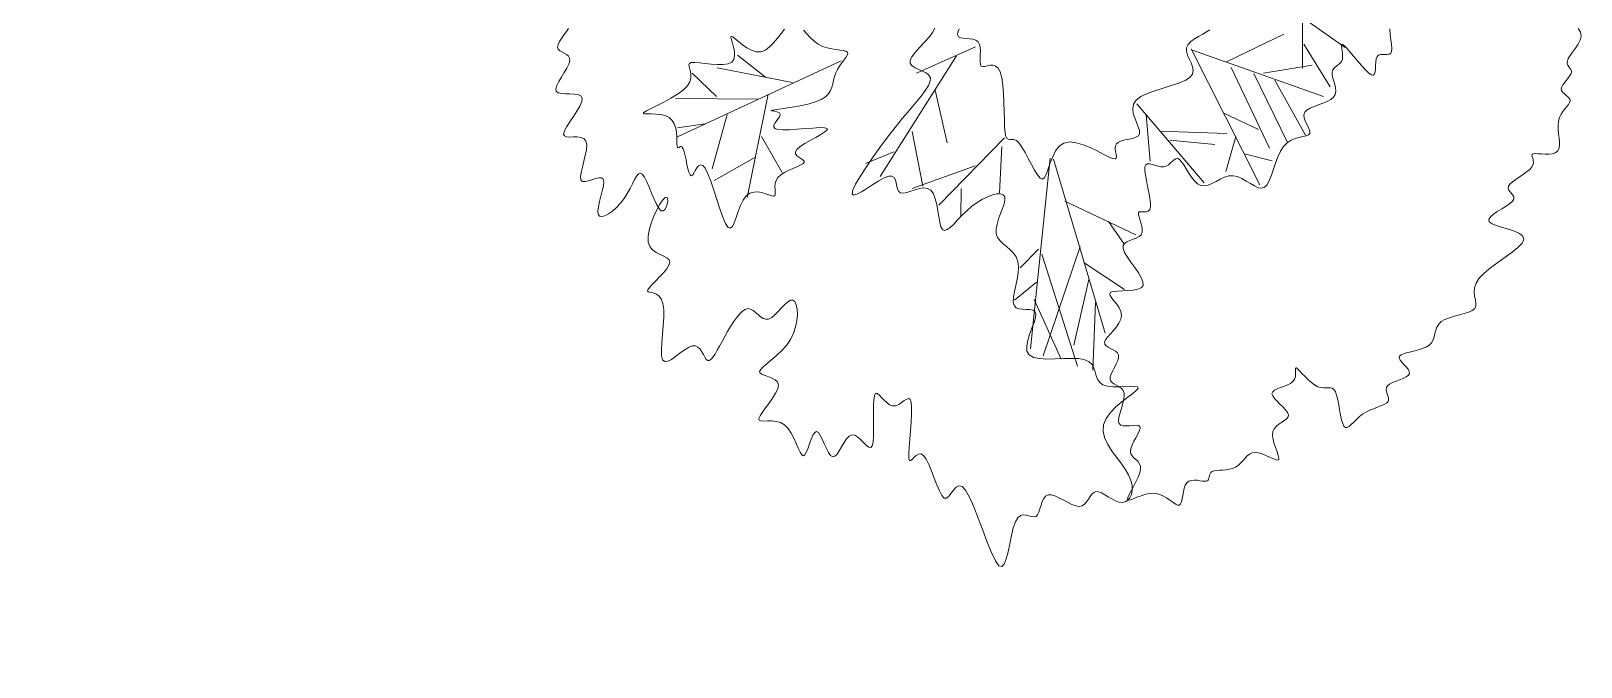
# Model space of a CAD drawing. Extents: x 2080 to 102394, y 2071 to 93424.
# Drawn here: x 82668.3 to 82784.4, y 87003.9 to 87051.5 of the extents above; entities that cross this region are included whole.
import ezdxf

# ---------------------------------------------------------------- set-up
doc = ezdxf.new("R2010")
doc.units = 0
doc.header["$LTSCALE"] = 20
doc.header["$MEASUREMENT"] = 0
doc.layers.add('casuanut tree', color=100, linetype='Continuous', lineweight=5)
doc.layers.add('road', color=2, linetype='Continuous')

# ---------------------------------------------------------------- blocks, each defined once
blk = doc.blocks.new('tr')
at = {"layer": 'casuanut tree'}
for p, q in [((-0.6532, -0.073), (-0.6884, -0.0189)), ((-0.5062, -0.0793), (-0.6394, -0.0202)), ((-0.5539, -0.0579), (-0.5967, -0.0051)), ((-0.4069, -0.0604), (-0.7425, -0.1308)), ((-0.5766, -0.0956), (-0.7299, -0.0592)), ((-0.6859, -0.1183), (-0.7387, -0.1145)), ((-0.6407, -0.1107), (-0.6922, -0.205)), ((-0.5565, -0.0906), (-0.6394, -0.2729)), ((-0.1911, -0.1005), (-0.3843, -0.2908)), ((-0.1519, -0.0915), (-0.2726, -0.1156)), ((0.4179, -0.1231), (0.5328, -0.2516)), ((-0.5866, -0.166), (-0.564, -0.2415)), ((-0.2454, -0.1549), (-0.2454, -0.2576)), ((-0.608, -0.2025), (-0.6935, -0.2276)), ((0.2467, -0.1881), (0.3161, -0.4691)), ((0.249, -0.1907), (0.472, -0.3327)), ((0.307, -0.2274), (0.4248, -0.2002)), ((0.4652, -0.1839), (0.445, -0.2718)), ((-0.3058, -0.2214), (-0.3088, -0.3271)), ((0.458, -0.2274), (0.4882, -0.318)), ((-0.3481, -0.2516), (-0.4054, -0.2606)), ((0.3131, -0.2395), (0.3493, -0.4056)), ((0.3523, -0.2606), (0.3855, -0.4026)), ((0.3704, -0.2637), (0.464, -0.2697)), ((-0.1368, -0.2727), (-0.2877, -0.3694)), ((-0.1458, -0.2878), (-0.17, -0.3724)), ((0.1229, -0.2667), (0.2134, -0.4419)), ((0.135, -0.2908), (0.1229, -0.3785)), ((0.3885, -0.2818), (0.4218, -0.3966)), ((-0.2032, -0.312), (-0.33, -0.3271)), ((0.2799, -0.3211), (0.3372, -0.3664)), ((-0.2394, -0.3482), (-0.2515, -0.3996)), ((-0.0613, -0.3301), (-0.179, -0.6745)), ((-0.0552, -0.3331), (-0.0341, -0.6775)), ((0.1531, -0.3271), (0.2768, -0.3603)), ((0.1682, -0.3482), (0.2497, -0.3754)), ((0.2919, -0.3694), (0.2587, -0.4298)), ((0.301, -0.4056), (0.3493, -0.4298)), ((-0.0526, -0.416), (0.0645, -0.5084)), ((-0.1217, -0.4933), (-0.1639, -0.5204)), ((0.0195, -0.4723), (0.0397, -0.5219)), ((-0.0436, -0.5061), (-0.1585, -0.6932)), ((-0.1179, -0.5039), (-0.0999, -0.727)), ((-0.1398, -0.5537), (-0.1881, -0.5778)), ((-0.0432, -0.5386), (0.0202, -0.605)), ((-0.1517, -0.585), (-0.1269, -0.7067)), ((-0.0413, -0.5715), (-0.0976, -0.6865))]:
    blk.add_line(p, q, dxfattribs=at)
at = {"layer": 'casuanut tree', "color": 2}
blk.add_line((-0.0391, -0.6166), (-0.0729, -0.7406), dxfattribs=at)
at = {"layer": 'casuanut tree'}
for points in [[(0.6233, -0.236), (0.6219, -0.2466), (0.6209, -0.2567), (0.62, -0.2657), (0.6189, -0.2732), (0.6172, -0.2786), (0.6147, -0.2817), (0.6114, -0.2828), (0.6076, -0.2825), (0.6034, -0.2816), (0.5992, -0.2804), (0.5951, -0.2797), (0.5912, -0.28), (0.588, -0.282), (0.5853, -0.2859), (0.5832, -0.2913), (0.5815, -0.2975), (0.5798, -0.3037), (0.578, -0.3091), (0.5759, -0.313), (0.5733, -0.3148), (0.5699, -0.3135), (0.5657, -0.3089), (0.5608, -0.3014), (0.5555, -0.292), (0.55, -0.2816), (0.5446, -0.271), (0.5395, -0.2611), (0.5351, -0.2528), (0.5317, -0.247), (0.5292, -0.2444), (0.5277, -0.2446), (0.5268, -0.247), (0.5263, -0.251), (0.5259, -0.2561), (0.5253, -0.2616), (0.5243, -0.2671), (0.5226, -0.2718), (0.5201, -0.2755), (0.5169, -0.2782), (0.5132, -0.2802), (0.5094, -0.282), (0.5057, -0.2837), (0.5024, -0.2858), (0.4997, -0.2885), (0.4979, -0.2921), (0.4971, -0.2969), (0.4971, -0.3027), (0.4975, -0.309), (0.4977, -0.3156), (0.4975, -0.3222), (0.4965, -0.3284), (0.4941, -0.3339), (0.49, -0.3383), (0.484, -0.3415), (0.4764, -0.3436), (0.4678, -0.3451), (0.4589, -0.3462), (0.4501, -0.3473), (0.442, -0.3488), (0.4352, -0.3509), (0.4303, -0.3541), (0.4276, -0.3585), (0.4268, -0.3639), (0.4274, -0.37), (0.4286, -0.3762), (0.4301, -0.3823), (0.4313, -0.3879), (0.4315, -0.3925), (0.4303, -0.3958), (0.4273, -0.3976), (0.4225, -0.3982), (0.4164, -0.3982), (0.4092, -0.3982), (0.4013, -0.3986), (0.393, -0.4001), (0.3845, -0.4031), (0.3763, -0.4082), (0.3685, -0.4157), (0.3612, -0.4251), (0.3543, -0.4355), (0.3477, -0.4462), (0.3414, -0.4564), (0.3353, -0.4652), (0.3293, -0.472), (0.3234, -0.4758), (0.3174, -0.4762), (0.3114, -0.4737), (0.3053, -0.469), (0.299, -0.463), (0.2924, -0.4564), (0.2855, -0.45), (0.2782, -0.4445), (0.2704, -0.4409), (0.2622, -0.4395), (0.2536, -0.44), (0.2449, -0.4417), (0.2362, -0.444), (0.2278, -0.4461), (0.2199, -0.4475), (0.2127, -0.4475), (0.2063, -0.4454), (0.2008, -0.4407), (0.1963, -0.434), (0.1925, -0.4259), (0.1892, -0.4171), (0.1863, -0.4082), (0.1836, -0.3999), (0.1809, -0.3929), (0.1781, -0.3879), (0.175, -0.3853), (0.1716, -0.3848), (0.1679, -0.3859), (0.1639, -0.3879), (0.1596, -0.3903), (0.1551, -0.3927), (0.1504, -0.3943), (0.1455, -0.3947), (0.1403, -0.3934), (0.1351, -0.3911), (0.13, -0.3881), (0.125, -0.3852), (0.1205, -0.383), (0.1165, -0.3821), (0.1131, -0.3832), (0.1105, -0.3868), (0.1089, -0.3933), (0.1079, -0.4022), (0.1074, -0.4128), (0.1072, -0.4242), (0.1069, -0.4358), (0.1064, -0.4467), (0.1055, -0.4561), (0.1038, -0.4634), (0.1013, -0.4679), (0.098, -0.4701), (0.0944, -0.4706), (0.0906, -0.47), (0.0869, -0.4689), (0.0835, -0.468), (0.0808, -0.4678), (0.079, -0.469), (0.0783, -0.4721), (0.0783, -0.4767), (0.0788, -0.4823), (0.0793, -0.4886), (0.0795, -0.4951), (0.079, -0.5012), (0.0775, -0.5066), (0.0745, -0.5107), (0.0699, -0.5134), (0.0641, -0.5148), (0.0576, -0.5156), (0.051, -0.5164), (0.0449, -0.5175), (0.0398, -0.5196), (0.0364, -0.5232), (0.0351, -0.5288), (0.0364, -0.5367), (0.0396, -0.5464), (0.044, -0.5574), (0.0488, -0.5688), (0.0532, -0.5799), (0.0565, -0.5902), (0.0578, -0.5989), (0.0565, -0.6054), (0.0519, -0.6091), (0.0448, -0.6104), (0.0358, -0.6101), (0.0258, -0.6086), (0.0158, -0.6067), (0.0065, -0.6049), (-0.0013, -0.6039), (-0.0066, -0.6043), (-0.0088, -0.6065), (-0.0086, -0.6104), (-0.0066, -0.6157), (-0.0036, -0.622), (-0.0003, -0.6291), (0.0025, -0.6366), (0.004, -0.6442), (0.0036, -0.6516), (0.0006, -0.6585), (-0.0044, -0.6649), (-0.0107, -0.6709), (-0.0178, -0.6764), (-0.0249, -0.6814), (-0.0313, -0.6861), (-0.0363, -0.6904), (-0.0392, -0.6944), (-0.0396, -0.6981), (-0.0379, -0.7015), (-0.0348, -0.7049), (-0.0308, -0.7082), (-0.0265, -0.7117), (-0.0227, -0.7153), (-0.02, -0.7193), (-0.0189, -0.7237), (-0.02, -0.7286), (-0.0228, -0.7339), (-0.0268, -0.7394), (-0.0315, -0.745), (-0.0361, -0.7505), (-0.0403, -0.7559), (-0.0434, -0.7609), (-0.0448, -0.7654), (-0.0442, -0.7693), (-0.042, -0.7729), (-0.0386, -0.7762), (-0.0347, -0.7795), (-0.0308, -0.783), (-0.0274, -0.7869), (-0.0252, -0.7915), (-0.0246, -0.7969), (-0.026, -0.8033), (-0.029, -0.8105), (-0.0331, -0.818), (-0.0375, -0.8257), (-0.0417, -0.8331), (-0.0451, -0.84), (-0.0471, -0.8461), (-0.0471, -0.851), (-0.0446, -0.8546), (-0.0402, -0.857), (-0.0344, -0.8585), (-0.0281, -0.8596), (-0.0218, -0.8606), (-0.0162, -0.8616), (-0.012, -0.8632), (-0.0099, -0.8657), (-0.0104, -0.8692), (-0.0129, -0.8736), (-0.017, -0.8788), (-0.0219, -0.8844), (-0.0271, -0.8903), (-0.0319, -0.8963), (-0.0358, -0.902), (-0.0381, -0.9074), (-0.0383, -0.9122), (-0.037, -0.9165), (-0.0345, -0.9206), (-0.0316, -0.9247), (-0.0288, -0.9289), (-0.0267, -0.9335), (-0.0258, -0.9387), (-0.0268, -0.9446), (-0.03, -0.9513), (-0.035, -0.9587), (-0.041, -0.9662), (-0.0475, -0.9737), (-0.0537, -0.9807), (-0.059, -0.9869), (-0.0626, -0.9918), (-0.064, -0.9953), (-0.0626, -0.9969), (-0.0587, -0.9972), (-0.0529, -0.9965), (-0.0455, -0.9953), (-0.0372, -0.9941), (-0.0283, -0.9934), (-0.0195, -0.9936), (-0.0111, -0.9953), (-0.0035, -0.9987), (0.0032, -1.0034), (0.0091, -1.0089), (0.0143, -1.0146), (0.0188, -1.0199), (0.0228, -1.0243), (0.0264, -1.0271), (0.0295, -1.0279), (0.0323, -1.0263), (0.0349, -1.0226), (0.0375, -1.0174), (0.04, -1.0113), (0.0428, -1.0049), (0.0458, -0.9988), (0.0492, -0.9935), (0.0531, -0.9896), (0.0576, -0.9876), (0.0626, -0.9872), (0.0678, -0.9879), (0.073, -0.9895), (0.078, -0.9914), (0.0827, -0.9933), (0.0869, -0.9947), (0.0903, -0.9953), (0.0928, -0.9947), (0.0946, -0.9931), (0.096, -0.9909), (0.0972, -0.9882), (0.0984, -0.9855), (0.0999, -0.9829), (0.102, -0.9808), (0.1049, -0.9795), (0.1088, -0.9791), (0.1135, -0.9795), (0.119, -0.9804), (0.1249, -0.9815), (0.1312, -0.9824), (0.1375, -0.983), (0.1439, -0.9829), (0.15, -0.9817), (0.1557, -0.9795), (0.1611, -0.9764), (0.1663, -0.9728), (0.1714, -0.9692), (0.1764, -0.966), (0.1816, -0.9635), (0.187, -0.9623), (0.1927, -0.9626), (0.1988, -0.9648), (0.2051, -0.9683), (0.2113, -0.9728), (0.2172, -0.9774), (0.2226, -0.9816), (0.2273, -0.9849), (0.2309, -0.9867), (0.2333, -0.9863), (0.2343, -0.9833), (0.2342, -0.9781), (0.2335, -0.9713), (0.2326, -0.9634), (0.2318, -0.955), (0.2315, -0.9466), (0.2323, -0.9388), (0.2344, -0.9322), (0.2382, -0.927), (0.2432, -0.9232), (0.249, -0.9204), (0.255, -0.9181), (0.2606, -0.916), (0.2654, -0.9138), (0.2689, -0.911), (0.2704, -0.9074), (0.2697, -0.9026), (0.2673, -0.8968), (0.2636, -0.8905), (0.2593, -0.8839), (0.2551, -0.8773), (0.2516, -0.8711), (0.2494, -0.8656), (0.249, -0.8612), (0.2511, -0.858), (0.2551, -0.8559), (0.2607, -0.8545), (0.2672, -0.8536), (0.2742, -0.8527), (0.2812, -0.8517), (0.2876, -0.8501), (0.293, -0.8477), (0.2969, -0.8442), (0.2995, -0.84), (0.3011, -0.8355), (0.3021, -0.8312), (0.3027, -0.8274), (0.3032, -0.8247), (0.304, -0.8234), (0.3053, -0.824), (0.3074, -0.8268), (0.3103, -0.8313), (0.3137, -0.8372), (0.3177, -0.8438), (0.3221, -0.8508), (0.3269, -0.8574), (0.3318, -0.8633), (0.3369, -0.8679), (0.3419, -0.8709), (0.3468, -0.8726), (0.3515, -0.8736), (0.3559, -0.8743), (0.3597, -0.8752), (0.363, -0.877), (0.3655, -0.88), (0.3673, -0.8848), (0.3681, -0.8918), (0.3682, -0.9005), (0.3679, -0.9102), (0.3674, -0.9203), (0.3669, -0.9303), (0.3668, -0.9393), (0.3672, -0.947), (0.3684, -0.9524), (0.3706, -0.9554), (0.3738, -0.956), (0.3779, -0.9548), (0.3827, -0.9523), (0.3884, -0.9489), (0.3947, -0.945), (0.4016, -0.9412), (0.4089, -0.9378), (0.4167, -0.9353), (0.4246, -0.9335), (0.4324, -0.9322), (0.4399, -0.9312), (0.4467, -0.9302), (0.4526, -0.9291), (0.4574, -0.9276), (0.4607, -0.9254), (0.4625, -0.9225), (0.463, -0.9189), (0.4628, -0.9149), (0.4623, -0.9108), (0.4619, -0.9066), (0.4621, -0.9026), (0.4635, -0.899), (0.4664, -0.8961), (0.4711, -0.894), (0.4772, -0.8924), (0.4842, -0.8912), (0.4915, -0.8902), (0.4986, -0.889), (0.5048, -0.8875), (0.5097, -0.8855), (0.5125, -0.8826), (0.513, -0.8787), (0.5117, -0.8741), (0.5092, -0.869), (0.506, -0.8637), (0.503, -0.8585), (0.5008, -0.8537), (0.5, -0.8496), (0.5013, -0.8465), (0.5051, -0.8446), (0.5111, -0.8435), (0.5187, -0.8431), (0.5273, -0.843), (0.5364, -0.8428), (0.5454, -0.8422), (0.5538, -0.841), (0.5609, -0.8386), (0.5664, -0.8351), (0.5706, -0.8304), (0.5739, -0.8251), (0.5768, -0.8195), (0.5798, -0.8138), (0.5833, -0.8085), (0.5877, -0.8039), (0.5936, -0.8003), (0.6012, -0.798), (0.6102, -0.7967), (0.6199, -0.796), (0.6299, -0.7957), (0.6396, -0.7953), (0.6484, -0.7945), (0.6557, -0.7929), (0.6611, -0.7902), (0.6642, -0.7861), (0.6656, -0.7808), (0.666, -0.7745), (0.6663, -0.7674), (0.6674, -0.7597), (0.6698, -0.7518), (0.6746, -0.7439), (0.6825, -0.7361), (0.694, -0.7287), (0.7081, -0.7216), (0.7238, -0.7149), (0.7397, -0.7083), (0.7546, -0.702), (0.7674, -0.6957), (0.7768, -0.6894), (0.7816, -0.6831), (0.781, -0.6768), (0.776, -0.6704), (0.7678, -0.664), (0.7577, -0.6578), (0.7471, -0.6518), (0.7373, -0.6461), (0.7296, -0.6407), (0.7253, -0.6358), (0.7254, -0.6314), (0.7293, -0.6274), (0.736, -0.6238), (0.7445, -0.6205), (0.7538, -0.6172), (0.763, -0.6141), (0.7711, -0.6109), (0.7771, -0.6076), (0.7803, -0.6042), (0.7812, -0.6005), (0.7804, -0.5968), (0.7787, -0.593), (0.7766, -0.5892), (0.7751, -0.5855), (0.7746, -0.5818), (0.776, -0.5783), (0.7797, -0.5751), (0.7853, -0.5719), (0.7924, -0.5689), (0.8002, -0.5658), (0.8082, -0.5627), (0.8159, -0.5595), (0.8226, -0.5561), (0.8278, -0.5524), (0.831, -0.5485), (0.8327, -0.5444), (0.8331, -0.5405), (0.833, -0.5368), (0.8327, -0.5336), (0.8327, -0.531), (0.8335, -0.5294), (0.8357, -0.5288), (0.8394, -0.5293), (0.8446, -0.5307), (0.8508, -0.5326), (0.8575, -0.5345), (0.8644, -0.5361), (0.871, -0.5368), (0.8769, -0.5364), (0.8818, -0.5344), (0.8854, -0.5305), (0.8878, -0.525), (0.8893, -0.5182), (0.8904, -0.5106), (0.8913, -0.5025), (0.8924, -0.4943), (0.894, -0.4864), (0.8965, -0.4792), (0.8999, -0.4729), (0.9042, -0.4676), (0.909, -0.463), (0.9138, -0.459), (0.9183, -0.4556), (0.9223, -0.4524), (0.9252, -0.4494), (0.9269, -0.4465), (0.9269, -0.4435), (0.9257, -0.4404), (0.9237, -0.4372), (0.9212, -0.434), (0.9188, -0.4307), (0.9167, -0.4273), (0.9155, -0.424), (0.9156, -0.4206), (0.9172, -0.4172), (0.9201, -0.4138), (0.9239, -0.4105), (0.9281, -0.4072), (0.9324, -0.404), (0.9363, -0.4008), (0.9395, -0.3977), (0.9415, -0.3947), (0.9421, -0.3917), (0.9415, -0.3889), (0.9403, -0.3859), (0.939, -0.3828), (0.9379, -0.3795), (0.9377, -0.376), (0.9387, -0.372), (0.9415, -0.3676), (0.9463, -0.3627), (0.9524, -0.3573), (0.9592, -0.3514), (0.9657, -0.3451), (0.9712, -0.3383), (0.9748, -0.3312), (0.9756, -0.3237), (0.973, -0.3158)], [(-0.8981, 0.1166), (-0.9035, 0.1117), (-0.9094, 0.1065), (-0.9153, 0.1012), (-0.9205, 0.096), (-0.9244, 0.091), (-0.9265, 0.0865), (-0.9261, 0.0826), (-0.924, 0.079), (-0.9206, 0.0758), (-0.9167, 0.0725), (-0.913, 0.0692), (-0.9101, 0.0654), (-0.9088, 0.0611), (-0.9096, 0.0561), (-0.913, 0.0501), (-0.9184, 0.0436), (-0.925, 0.0366), (-0.9321, 0.0294), (-0.9387, 0.0225), (-0.9441, 0.016), (-0.9474, 0.0102), (-0.9478, 0.0054), (-0.9449, 0.0017), (-0.9392, -0.001), (-0.9318, -0.0032), (-0.9236, -0.0052), (-0.9157, -0.0073), (-0.9089, -0.01), (-0.9043, -0.0135), (-0.9028, -0.0183), (-0.9051, -0.0245), (-0.9106, -0.0319), (-0.9181, -0.04), (-0.9267, -0.0484), (-0.9355, -0.0568), (-0.9433, -0.0646), (-0.9493, -0.0714), (-0.9524, -0.0769), (-0.9518, -0.0807), (-0.9483, -0.0833), (-0.9426, -0.085), (-0.9357, -0.0865), (-0.9286, -0.0881), (-0.922, -0.0905), (-0.9168, -0.0941), (-0.9141, -0.0994), (-0.9143, -0.1068), (-0.917, -0.1157), (-0.9214, -0.1257), (-0.9266, -0.1361), (-0.9319, -0.1462), (-0.9364, -0.1555), (-0.9394, -0.1634), (-0.94, -0.1693), (-0.9377, -0.1727), (-0.933, -0.1742), (-0.9267, -0.1743), (-0.9196, -0.1737), (-0.9124, -0.173), (-0.9059, -0.1729), (-0.901, -0.1741), (-0.8983, -0.1772), (-0.8984, -0.1826), (-0.9009, -0.1899), (-0.905, -0.1985), (-0.9098, -0.2079), (-0.9148, -0.2174), (-0.9192, -0.2263), (-0.9222, -0.2342), (-0.9231, -0.2403), (-0.9213, -0.2442), (-0.9171, -0.246), (-0.9111, -0.2459), (-0.9035, -0.244), (-0.895, -0.2404), (-0.8859, -0.2355), (-0.8767, -0.2294), (-0.8679, -0.2223), (-0.8599, -0.2143), (-0.8527, -0.2061), (-0.8462, -0.1983), (-0.8405, -0.1914), (-0.8354, -0.186), (-0.831, -0.1828), (-0.8272, -0.1823), (-0.824, -0.1851), (-0.8213, -0.1915), (-0.8189, -0.2008), (-0.8168, -0.212), (-0.8148, -0.2241), (-0.8128, -0.236), (-0.8105, -0.2467), (-0.8079, -0.2552), (-0.8049, -0.2606), (-0.8012, -0.262), (-0.7974, -0.2602), (-0.7937, -0.2562), (-0.7905, -0.251), (-0.7883, -0.2456), (-0.7874, -0.2409), (-0.7883, -0.2381), (-0.7913, -0.238), (-0.7967, -0.2415), (-0.8039, -0.2481), (-0.812, -0.2571), (-0.8205, -0.2678), (-0.8285, -0.2794), (-0.8352, -0.2914), (-0.84, -0.303), (-0.842, -0.3135), (-0.8408, -0.3224), (-0.8371, -0.3298), (-0.8316, -0.336), (-0.8254, -0.3413), (-0.8193, -0.346), (-0.8141, -0.3505), (-0.8109, -0.3549), (-0.8105, -0.3597), (-0.8134, -0.3651), (-0.8192, -0.3708), (-0.8269, -0.3768), (-0.8357, -0.3827), (-0.8446, -0.3883), (-0.8528, -0.3935), (-0.8593, -0.3979), (-0.8634, -0.4014), (-0.8644, -0.4039), (-0.8627, -0.4057), (-0.8592, -0.4074), (-0.8547, -0.4096), (-0.8498, -0.4127), (-0.8454, -0.4173), (-0.8421, -0.4239), (-0.8409, -0.433), (-0.8421, -0.4449), (-0.8454, -0.459), (-0.8499, -0.4744), (-0.855, -0.49), (-0.8598, -0.5051), (-0.8637, -0.5187), (-0.8659, -0.5299), (-0.8657, -0.5378), (-0.8625, -0.5417), (-0.8568, -0.5423), (-0.8492, -0.5404), (-0.8403, -0.5369), (-0.8308, -0.5327), (-0.8213, -0.5286), (-0.8125, -0.5255), (-0.8049, -0.5243), (-0.799, -0.5255), (-0.7947, -0.5289), (-0.7916, -0.5338), (-0.7894, -0.5395), (-0.7877, -0.5454), (-0.7862, -0.5509), (-0.7845, -0.5553), (-0.7823, -0.5581), (-0.7794, -0.5586), (-0.7757, -0.5572), (-0.7712, -0.5539), (-0.7661, -0.5492), (-0.7605, -0.5432), (-0.7543, -0.5363), (-0.7477, -0.5288), (-0.7407, -0.5209), (-0.7334, -0.5128), (-0.7259, -0.505), (-0.7184, -0.4977), (-0.711, -0.4911), (-0.7038, -0.4857), (-0.6971, -0.4817), (-0.691, -0.4794), (-0.6855, -0.4792), (-0.6808, -0.4811), (-0.6767, -0.4847), (-0.673, -0.4894), (-0.6695, -0.4945), (-0.6658, -0.4995), (-0.6618, -0.5037), (-0.6571, -0.5066), (-0.6517, -0.5073), (-0.6453, -0.5057), (-0.6382, -0.5022), (-0.6307, -0.4975), (-0.6232, -0.4924), (-0.6158, -0.4876), (-0.6091, -0.4839), (-0.6033, -0.482), (-0.5988, -0.4826), (-0.5958, -0.4862), (-0.5944, -0.4926), (-0.5946, -0.501), (-0.5964, -0.511), (-0.5999, -0.522), (-0.605, -0.5333), (-0.6117, -0.5444), (-0.6202, -0.5547), (-0.6302, -0.5637), (-0.6413, -0.5716), (-0.6526, -0.5783), (-0.6637, -0.5841), (-0.6737, -0.5891), (-0.6821, -0.5935), (-0.6881, -0.5974), (-0.6911, -0.6009), (-0.6907, -0.6042), (-0.6875, -0.6074), (-0.6825, -0.6107), (-0.6765, -0.6143), (-0.6705, -0.6182), (-0.6655, -0.6226), (-0.6623, -0.6277), (-0.6619, -0.6336), (-0.6648, -0.6403), (-0.6706, -0.6477), (-0.6782, -0.6554), (-0.6868, -0.6631), (-0.6954, -0.6705), (-0.7032, -0.6773), (-0.7092, -0.6831), (-0.7125, -0.6876), (-0.7125, -0.6907), (-0.7096, -0.6927), (-0.7044, -0.6942), (-0.6976, -0.6955), (-0.6899, -0.6973), (-0.6818, -0.7), (-0.6741, -0.7041), (-0.6675, -0.7102), (-0.6624, -0.7184), (-0.6586, -0.7283), (-0.6559, -0.739), (-0.6538, -0.7496), (-0.6522, -0.7594), (-0.6505, -0.7675), (-0.6486, -0.7732), (-0.6461, -0.7755), (-0.6427, -0.7741), (-0.6386, -0.7695), (-0.634, -0.763), (-0.6291, -0.7554), (-0.6241, -0.7479), (-0.6193, -0.7415), (-0.615, -0.7372), (-0.6112, -0.7361), (-0.6082, -0.7389), (-0.6058, -0.7449), (-0.6038, -0.753), (-0.602, -0.7623), (-0.6002, -0.7717), (-0.598, -0.7801), (-0.5954, -0.7867), (-0.592, -0.7902), (-0.5878, -0.79), (-0.5828, -0.7868), (-0.5772, -0.7815), (-0.5712, -0.7751), (-0.565, -0.7685), (-0.5588, -0.7628), (-0.5527, -0.7588), (-0.547, -0.7575), (-0.5418, -0.7596), (-0.537, -0.7643), (-0.5326, -0.7705), (-0.5286, -0.7772), (-0.5248, -0.7833), (-0.5212, -0.7876), (-0.5177, -0.7891), (-0.5144, -0.7868), (-0.511, -0.7799), (-0.5076, -0.7692), (-0.5043, -0.756), (-0.501, -0.7414), (-0.4977, -0.7268), (-0.4946, -0.7133), (-0.4915, -0.7021), (-0.4885, -0.6944), (-0.4855, -0.6911), (-0.4826, -0.6917), (-0.4796, -0.695), (-0.4764, -0.7003), (-0.4728, -0.7066), (-0.4688, -0.7128), (-0.4643, -0.7181), (-0.4592, -0.7214), (-0.4534, -0.7223), (-0.4472, -0.7211), (-0.4411, -0.7189), (-0.4353, -0.7165), (-0.4302, -0.7148), (-0.4263, -0.7146), (-0.4238, -0.7169), (-0.4232, -0.7226), (-0.4246, -0.7321), (-0.4277, -0.7448), (-0.432, -0.7595), (-0.4368, -0.7751), (-0.4417, -0.7906), (-0.4461, -0.8048), (-0.4495, -0.8167), (-0.4513, -0.8251), (-0.4512, -0.8294), (-0.4493, -0.8302), (-0.4461, -0.8287), (-0.4419, -0.8261), (-0.4371, -0.8234), (-0.4321, -0.8218), (-0.4274, -0.8224), (-0.4232, -0.8262), (-0.4198, -0.8342), (-0.4171, -0.8454), (-0.415, -0.8586), (-0.413, -0.8727), (-0.4111, -0.8865), (-0.4089, -0.8988), (-0.4063, -0.9084), (-0.4029, -0.9141), (-0.3986, -0.9152), (-0.3937, -0.9128), (-0.3882, -0.9083), (-0.3823, -0.9033), (-0.3764, -0.8993), (-0.3706, -0.8978), (-0.3651, -0.9004), (-0.3601, -0.9085), (-0.3558, -0.9231), (-0.352, -0.9429), (-0.3487, -0.966), (-0.3455, -0.9903), (-0.3423, -1.0141), (-0.3389, -1.0354), (-0.3351, -1.0523), (-0.3308, -1.0629), (-0.3258, -1.0658), (-0.3202, -1.062), (-0.3142, -1.0532), (-0.3077, -1.0409), (-0.3011, -1.0267), (-0.2944, -1.0122), (-0.2878, -0.9989), (-0.2813, -0.9885), (-0.2751, -0.9821), (-0.2693, -0.9793), (-0.2637, -0.9791), (-0.2585, -0.9808), (-0.2536, -0.9833), (-0.249, -0.9858), (-0.2447, -0.9875), (-0.2407, -0.9874), (-0.2371, -0.9849), (-0.2336, -0.9805), (-0.2302, -0.9748), (-0.2267, -0.9686), (-0.223, -0.9626), (-0.2189, -0.9574), (-0.2144, -0.9538), (-0.2092, -0.9524), (-0.2034, -0.9538), (-0.197, -0.9574), (-0.1902, -0.9626), (-0.1832, -0.9686), (-0.1761, -0.9748), (-0.1692, -0.9805), (-0.1625, -0.9849), (-0.1563, -0.9874), (-0.1507, -0.9874), (-0.1456, -0.9855), (-0.1409, -0.9822), (-0.1365, -0.9781), (-0.1322, -0.9739), (-0.128, -0.9703), (-0.1237, -0.9678), (-0.1191, -0.9671), (-0.1143, -0.9686), (-0.1093, -0.972), (-0.104, -0.9767), (-0.0985, -0.982), (-0.0928, -0.9875), (-0.087, -0.9925), (-0.0811, -0.9964), (-0.0752, -0.9986), (-0.0694, -0.9988), (-0.0638, -0.9969), (-0.0587, -0.9931), (-0.0545, -0.9875), (-0.0515, -0.9803), (-0.0497, -0.9716), (-0.0497, -0.9615), (-0.0516, -0.9502), (-0.0555, -0.9379), (-0.0608, -0.9248), (-0.0667, -0.9113), (-0.0724, -0.8975), (-0.077, -0.8839), (-0.0798, -0.8706), (-0.0798, -0.8581), (-0.0764, -0.8465), (-0.0689, -0.8362), (-0.0583, -0.827), (-0.0458, -0.819), (-0.0326, -0.812), (-0.0198, -0.8061), (-0.0087, -0.801), (-0.0005, -0.7969), (0.0036, -0.7936), (0.0028, -0.7909), (-0.0022, -0.7888), (-0.0103, -0.7869), (-0.0205, -0.785), (-0.0317, -0.7828), (-0.0428, -0.7801), (-0.0528, -0.7766), (-0.0606, -0.7722), (-0.0654, -0.7665), (-0.0679, -0.7599), (-0.0689, -0.7527), (-0.0693, -0.7451), (-0.0701, -0.7376), (-0.072, -0.7303), (-0.0761, -0.7237), (-0.0831, -0.7181), (-0.0938, -0.7136), (-0.1072, -0.7099), (-0.1223, -0.7068), (-0.138, -0.7038), (-0.1532, -0.7006), (-0.1667, -0.6967), (-0.1775, -0.6917), (-0.1845, -0.6854), (-0.1868, -0.6774), (-0.1852, -0.6681), (-0.1809, -0.658), (-0.1747, -0.6475), (-0.1679, -0.6372), (-0.1615, -0.6275), (-0.1565, -0.619), (-0.1541, -0.6121), (-0.1549, -0.6072), (-0.1584, -0.6038), (-0.1639, -0.6015), (-0.1705, -0.5997), (-0.1774, -0.598), (-0.1837, -0.5957), (-0.1885, -0.5923), (-0.1912, -0.5874), (-0.1911, -0.5804), (-0.1886, -0.5718), (-0.1845, -0.5619), (-0.1795, -0.5512), (-0.1744, -0.5399), (-0.1698, -0.5286), (-0.1666, -0.5176), (-0.1653, -0.5073), (-0.1666, -0.4982), (-0.1699, -0.4899), (-0.1745, -0.4824), (-0.1798, -0.4752), (-0.185, -0.4683), (-0.1895, -0.4614), (-0.1926, -0.4542), (-0.1935, -0.4465), (-0.1917, -0.4381), (-0.1879, -0.4293), (-0.1827, -0.4203), (-0.1769, -0.4114), (-0.1711, -0.4029), (-0.1662, -0.395), (-0.1629, -0.388), (-0.1619, -0.3823), (-0.1638, -0.3779), (-0.1683, -0.375), (-0.1751, -0.3735), (-0.1836, -0.3734), (-0.1935, -0.3746), (-0.2044, -0.377), (-0.2157, -0.3807), (-0.2272, -0.3856), (-0.2384, -0.3916), (-0.2491, -0.3982), (-0.2591, -0.4047), (-0.2682, -0.4106), (-0.2762, -0.4153), (-0.2828, -0.4181), (-0.288, -0.4186), (-0.2914, -0.4161), (-0.2931, -0.4102), (-0.2934, -0.4015), (-0.2928, -0.391), (-0.292, -0.3793), (-0.2913, -0.3674), (-0.2914, -0.356), (-0.2928, -0.3461), (-0.2959, -0.3383), (-0.3012, -0.3334), (-0.3082, -0.3309), (-0.3164, -0.3302), (-0.3251, -0.3306), (-0.3337, -0.3314), (-0.3417, -0.3321), (-0.3484, -0.332), (-0.3533, -0.3304), (-0.3561, -0.3269), (-0.3571, -0.3219), (-0.3571, -0.3161), (-0.3569, -0.3099), (-0.3571, -0.304), (-0.3586, -0.2991), (-0.362, -0.2956), (-0.368, -0.2944), (-0.3771, -0.2956), (-0.3885, -0.2988), (-0.4011, -0.303), (-0.4137, -0.3075), (-0.4254, -0.3114), (-0.435, -0.3139), (-0.4413, -0.3141), (-0.4434, -0.3113), (-0.4404, -0.3048), (-0.4329, -0.2951), (-0.4215, -0.2828), (-0.4071, -0.2686), (-0.3905, -0.2532), (-0.3725, -0.2373), (-0.3538, -0.2215), (-0.3353, -0.2065), (-0.3177, -0.1928), (-0.3014, -0.1806), (-0.2866, -0.1696), (-0.2738, -0.1597), (-0.2633, -0.1509), (-0.2554, -0.1431), (-0.2504, -0.1361), (-0.2486, -0.1299), (-0.2503, -0.1242), (-0.2545, -0.1191), (-0.2603, -0.1142), (-0.2668, -0.1096), (-0.2729, -0.1049), (-0.2776, -0.1001), (-0.28, -0.0949), (-0.279, -0.0893), (-0.2741, -0.0831), (-0.266, -0.0764), (-0.256, -0.0693), (-0.2451, -0.062), (-0.2346, -0.0545), (-0.2257, -0.0471), (-0.2194, -0.0399)], [(-0.1744, -0.0516), (-0.1782, -0.0574), (-0.1799, -0.0622), (-0.179, -0.0659), (-0.1759, -0.0686), (-0.1712, -0.0707), (-0.1655, -0.0725), (-0.1594, -0.0744), (-0.1535, -0.0767), (-0.1485, -0.0796), (-0.145, -0.0837), (-0.1435, -0.0889), (-0.1435, -0.0952), (-0.1447, -0.1019), (-0.1465, -0.1089), (-0.1483, -0.1155), (-0.1498, -0.1215), (-0.1504, -0.1264), (-0.1495, -0.1299), (-0.147, -0.1316), (-0.143, -0.1321), (-0.1381, -0.1321), (-0.1328, -0.1323), (-0.1275, -0.1333), (-0.1228, -0.136), (-0.1191, -0.141), (-0.1169, -0.149), (-0.1166, -0.1604), (-0.1178, -0.1746), (-0.1202, -0.1905), (-0.1232, -0.2073), (-0.1266, -0.224), (-0.1297, -0.2397), (-0.1323, -0.2533), (-0.1338, -0.264), (-0.1339, -0.271), (-0.1328, -0.2751), (-0.1307, -0.2771), (-0.1277, -0.278), (-0.1242, -0.2787), (-0.1203, -0.2801), (-0.1163, -0.2831), (-0.1124, -0.2887), (-0.1087, -0.2975), (-0.1053, -0.3086), (-0.102, -0.3211), (-0.0987, -0.3338), (-0.0954, -0.3457), (-0.092, -0.3556), (-0.0883, -0.3625), (-0.0842, -0.3654), (-0.0798, -0.3634), (-0.0748, -0.3575), (-0.0693, -0.3489), (-0.063, -0.3387), (-0.0559, -0.3284), (-0.048, -0.3189), (-0.0391, -0.3117), (-0.0291, -0.3079), (-0.018, -0.3084), (-0.0062, -0.3125), (0.0058, -0.3192), (0.0177, -0.3276), (0.0289, -0.3366), (0.039, -0.3453), (0.0476, -0.3526), (0.0543, -0.3575), (0.0586, -0.3593), (0.0611, -0.3583), (0.0623, -0.3553), (0.0627, -0.3509), (0.0629, -0.3456), (0.0634, -0.3402), (0.0649, -0.3353), (0.0678, -0.3316), (0.0725, -0.3294), (0.0786, -0.3286), (0.0857, -0.3285), (0.0931, -0.3287), (0.1003, -0.3288), (0.1067, -0.3281), (0.1118, -0.3262), (0.1151, -0.3225), (0.1161, -0.3169), (0.1155, -0.3095), (0.1141, -0.301), (0.1127, -0.2918), (0.112, -0.2826), (0.113, -0.2737), (0.1164, -0.2659), (0.1229, -0.2594), (0.1332, -0.2549), (0.1465, -0.2519), (0.1617, -0.2499), (0.178, -0.2486), (0.1941, -0.2474), (0.2092, -0.246), (0.2222, -0.2437), (0.2322, -0.2403), (0.2383, -0.2353), (0.2411, -0.2289), (0.2416, -0.2217), (0.2406, -0.2138), (0.2389, -0.2057), (0.2375, -0.1978), (0.2372, -0.1904), (0.2389, -0.1839), (0.2432, -0.1786), (0.2496, -0.1744), (0.2575, -0.1709), (0.2661, -0.168), (0.2747, -0.1655), (0.2828, -0.1632), (0.2894, -0.1608)], [(-0.4983, 0.0229), (-0.5065, 0.0164), (-0.5152, 0.0092), (-0.5242, 0.0021), (-0.5334, -0.0039), (-0.5425, -0.008), (-0.5515, -0.0093), (-0.5602, -0.0072), (-0.5684, -0.0023), (-0.576, 0.0044), (-0.5829, 0.012), (-0.5889, 0.0195), (-0.5938, 0.0261), (-0.5975, 0.0307), (-0.5999, 0.0324), (-0.601, 0.0306), (-0.601, 0.0259), (-0.6007, 0.0192), (-0.6004, 0.0111), (-0.6006, 0.0027), (-0.602, -0.0051), (-0.605, -0.0117), (-0.6101, -0.016), (-0.6176, -0.0176), (-0.6271, -0.0167), (-0.6378, -0.0142), (-0.649, -0.0106), (-0.6601, -0.0066), (-0.6704, -0.0029), (-0.6791, -0.0002), (-0.6855, 0.0009), (-0.6892, -0.0002), (-0.6908, -0.0033), (-0.6911, -0.0079), (-0.691, -0.0137), (-0.6912, -0.0202), (-0.6926, -0.0272), (-0.6961, -0.0342), (-0.7024, -0.0408), (-0.7121, -0.0468), (-0.7244, -0.0521), (-0.7383, -0.0567), (-0.7528, -0.0607), (-0.7667, -0.0641), (-0.779, -0.067), (-0.7887, -0.0694), (-0.7947, -0.0713), (-0.7963, -0.0728), (-0.794, -0.0741), (-0.7888, -0.0755), (-0.7815, -0.0772), (-0.773, -0.0794), (-0.7643, -0.0824), (-0.7562, -0.0863), (-0.7497, -0.0915), (-0.7453, -0.0981), (-0.743, -0.1057), (-0.7422, -0.1139), (-0.7426, -0.1223), (-0.7438, -0.1303), (-0.7452, -0.1375), (-0.7466, -0.1435), (-0.7474, -0.1479), (-0.7474, -0.1503), (-0.7466, -0.1512), (-0.7453, -0.1511), (-0.7436, -0.1506), (-0.7418, -0.1502), (-0.74, -0.1506), (-0.7384, -0.1522), (-0.7373, -0.1558), (-0.7367, -0.1615), (-0.7366, -0.169), (-0.7367, -0.1774), (-0.7369, -0.1861), (-0.7369, -0.1943), (-0.7365, -0.2013), (-0.7356, -0.2063), (-0.7339, -0.2087), (-0.7314, -0.2081), (-0.7281, -0.2051), (-0.7243, -0.201), (-0.7201, -0.1968), (-0.7159, -0.1935), (-0.7118, -0.1924), (-0.7079, -0.1945), (-0.7046, -0.2008), (-0.702, -0.2122), (-0.6999, -0.2274), (-0.6982, -0.2452), (-0.6966, -0.264), (-0.695, -0.2823), (-0.6931, -0.2988), (-0.6907, -0.3119), (-0.6878, -0.3203), (-0.684, -0.3229), (-0.6794, -0.3205), (-0.6742, -0.3143), (-0.6683, -0.3055), (-0.662, -0.2954), (-0.6551, -0.2853), (-0.6479, -0.2762), (-0.6405, -0.2696), (-0.6328, -0.2662), (-0.6251, -0.2657), (-0.6176, -0.2673), (-0.6105, -0.2703), (-0.6039, -0.274), (-0.5982, -0.2777), (-0.5934, -0.2806), (-0.5898, -0.282), (-0.5875, -0.2814), (-0.5861, -0.2789), (-0.5852, -0.2751), (-0.5844, -0.2703), (-0.5834, -0.2649), (-0.5816, -0.2593), (-0.5786, -0.254), (-0.574, -0.2493), (-0.5676, -0.2456), (-0.5599, -0.2427), (-0.5513, -0.2405), (-0.5426, -0.2387), (-0.5344, -0.2373), (-0.5273, -0.2358), (-0.5219, -0.2343), (-0.5189, -0.2324), (-0.5185, -0.23), (-0.5203, -0.2272), (-0.5232, -0.224), (-0.5266, -0.2206), (-0.5295, -0.2169), (-0.5311, -0.2131), (-0.5304, -0.2092), (-0.5267, -0.2054), (-0.5195, -0.2016), (-0.5096, -0.198), (-0.4982, -0.1945), (-0.4865, -0.1911), (-0.4758, -0.1879), (-0.4672, -0.1849), (-0.462, -0.1821), (-0.4614, -0.1794), (-0.4662, -0.177), (-0.4755, -0.1747), (-0.4881, -0.1725), (-0.5025, -0.1703), (-0.5176, -0.168), (-0.5321, -0.1657), (-0.5445, -0.1631), (-0.5538, -0.1603), (-0.5588, -0.1572), (-0.5602, -0.1538), (-0.5589, -0.1503), (-0.5557, -0.1468), (-0.5516, -0.1432), (-0.5474, -0.1397), (-0.5441, -0.1363), (-0.5425, -0.1332), (-0.5433, -0.1304), (-0.5459, -0.128), (-0.5495, -0.1259), (-0.5533, -0.1242), (-0.5566, -0.123), (-0.5585, -0.1221), (-0.5582, -0.1218), (-0.5549, -0.122), (-0.5481, -0.1226), (-0.5382, -0.1236), (-0.5262, -0.1246), (-0.5127, -0.1255), (-0.4985, -0.126), (-0.4846, -0.1259), (-0.4716, -0.125), (-0.4603, -0.1231), (-0.4514, -0.12), (-0.4445, -0.1158), (-0.4393, -0.1107), (-0.4353, -0.1051), (-0.432, -0.099), (-0.429, -0.0927), (-0.4258, -0.0864), (-0.422, -0.0803), (-0.4174, -0.0746), (-0.4121, -0.0693), (-0.4066, -0.0644), (-0.4013, -0.06), (-0.3968, -0.056), (-0.3934, -0.0524), (-0.3915, -0.0492), (-0.3916, -0.0465), (-0.394, -0.0441), (-0.3984, -0.0419), (-0.4044, -0.0397), (-0.4115, -0.0372), (-0.4192, -0.0341), (-0.4273, -0.0303), (-0.4351, -0.0255), (-0.4423, -0.0194), (-0.4486, -0.012), (-0.454, -0.0038), (-0.4589, 0.0048), (-0.4635, 0.013)]]:
    blk.add_lwpolyline(points, dxfattribs=at)

msp = doc.modelspace()

# ---------------------------------------------------------------- linework, layer by layer
at = {"layer": 'road', "linetype": 'Continuous', "ltscale": 0.5}
msp.add_arc((81633.503, 83481.309), 3569.39, 71.455671, 88.376148, dxfattribs=at)

# ---------------------------------------------------------------- block references
at = {"layer": 'casuanut tree', "linetype": 'Continuous', "xscale": 39.3723505157182, "yscale": 39.37235051571042, "zscale": 39.37235051570639, "rotation": 13.01607038379638}
msp.add_blockref('tr', (82744.024, 87055.22), dxfattribs=at)

doc.saveas('drawing.dxf')
